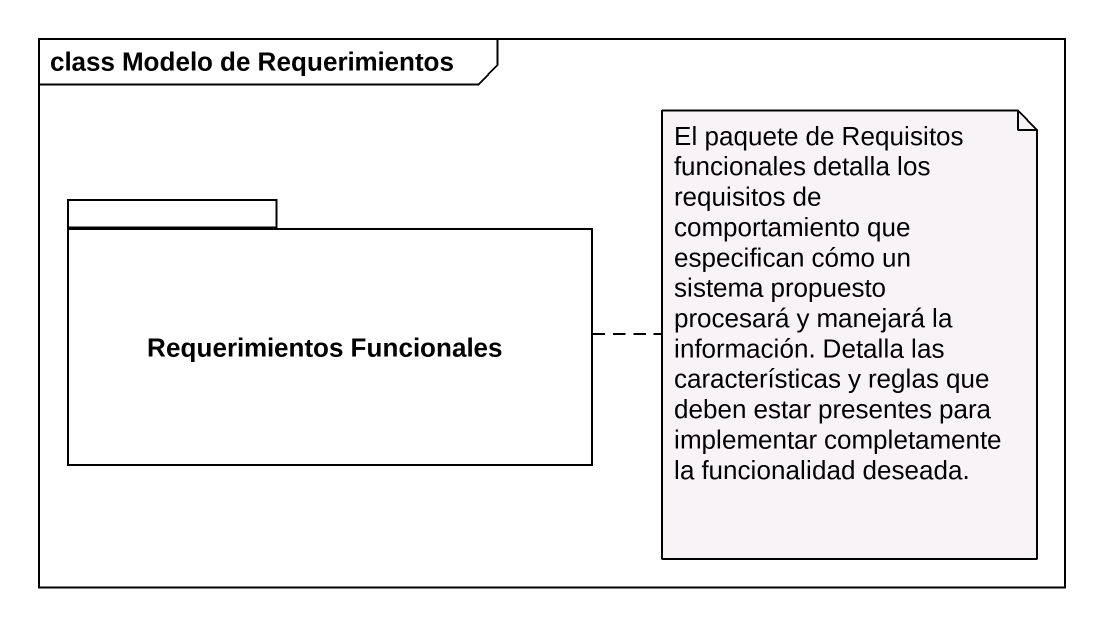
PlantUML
@startuml
mainframe class Modelo de Requerimientos
package "Requerimientos Funcionales" as Requerimientos_Funcionales {
}
note right of Requerimientos_Funcionales : El paquete de Requisitos funcionales detalla los requisitos de comportamiento que especifican cómo un sistema propuesto procesará y manejará la información. Detalla las características y reglas que deben estar presentes para implementar completamente la funcionalidad deseada.
@enduml
